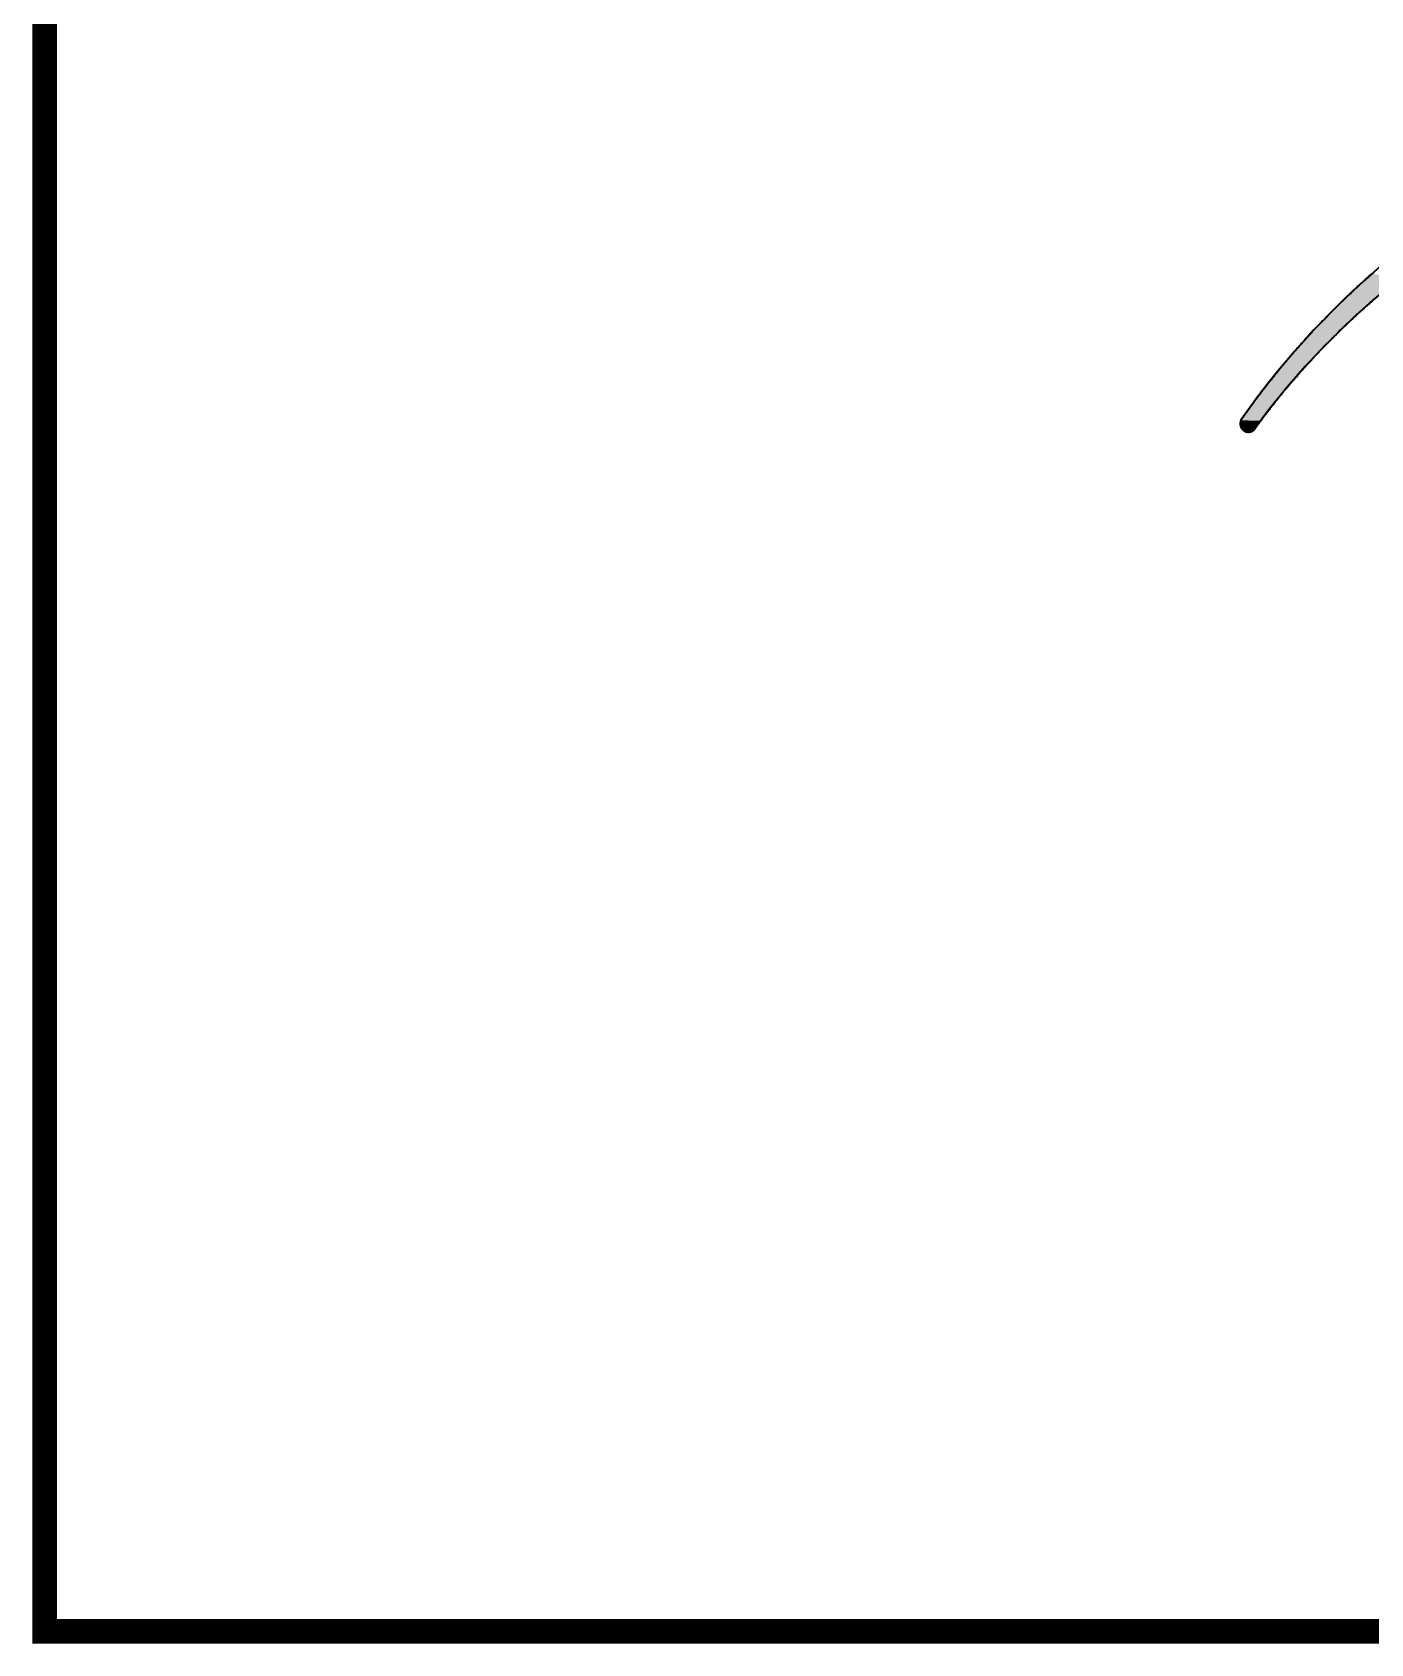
# Model space of a CAD drawing. Header units: inches. Extents: x -225 to -89, y -302 to -258.
# Drawn here: x -173.692 to -170.415, y -272.198 to -268.253 of the extents above; entities that cross this region are included whole.
import ezdxf

# ---------------------------------------------------------------- set-up
doc = ezdxf.new("R2010")
doc.units = ezdxf.units.IN
doc.header["$MEASUREMENT"] = 0
doc.layers.add('A-Elev-Line-01', color=252, linetype='Continuous', lineweight=35)
doc.layers.add('G-Cadr-Line', color=7, linetype='Continuous', lineweight=20)

# ---------------------------------------------------------------- blocks, each defined once
blk = doc.blocks.new('*U22')
at = {"color": 40, "linetype": 'Continuous'}
for p, q in [((152.3, 209.6), (150.6, 208)), ((153.9, 211), (152.3, 209.6)), ((155.3, 212.3), (153.9, 211)), ((157.2, 214.1), (155.3, 212.3)), ((158.2, 214.9), (157.2, 214.1)), ((160.5, 217), (158.2, 214.9)), ((161.1, 217.6), (160.5, 217)), ((163.8, 220), (161.1, 217.6)), ((164.1, 220.2), (163.8, 220)), ((167, 222.9), (164.1, 220.2)), ((167.2, 223), (167, 222.9)), ((169.9, 225.5), (167.2, 223)), ((127.9, 186.5), (126.3, 184.9)), ((129.2, 187.7), (127.9, 186.5)), ((131.1, 189.6), (129.2, 187.7)), ((132, 190.5), (131.1, 189.6)), ((134.4, 192.7), (132, 190.5)), ((134.9, 193.3), (134.4, 192.7)), ((137.6, 195.8), (134.9, 193.3)), ((137.8, 196), (137.6, 195.8)), ((140.7, 198.8), (137.8, 196)), ((140.8, 198.9), (140.7, 198.8)), ((143.6, 201.5), (140.8, 198.9)), ((144.1, 201.9), (143.6, 201.5)), ((146.5, 204.2), (144.1, 201.9)), ((147.3, 205), (146.5, 204.2)), ((149.4, 206.9), (147.3, 205)), ((150.6, 208), (149.4, 206.9)), ((170.9, 186.5), (169.1, 184.9)), ((105.8, 164.5), (103.6, 162.2)), ((106.4, 165.1), (105.8, 164.5)), ((109, 167.7), (106.4, 165.1)), ((109.2, 167.9), (109, 167.7)), ((112, 170.8), (109.2, 167.9)), ((112.1, 170.8), (112, 170.8)), ((114.9, 173.7), (112.1, 170.8)), ((115.2, 174), (114.9, 173.7)), ((117.7, 176.5), (115.2, 174)), ((118.4, 177.2), (117.7, 176.5)), ((120.6, 179.3), (118.4, 177.2)), ((121.6, 180.3), (120.6, 179.3)), ((123.4, 182.1), (121.6, 180.3)), ((124.7, 183.4), (123.4, 182.1)), ((126.3, 184.9), (124.7, 183.4)), ((146.2, 164.5), (143.7, 162.2)), ((146.9, 165.1), (146.2, 164.5)), ((149.7, 167.7), (146.9, 165.1)), ((150, 167.9), (149.7, 167.7)), ((153.1, 170.8), (150, 167.9)), ((153.2, 170.8), (153.1, 170.8)), ((156.3, 173.7), (153.2, 170.8)), ((156.7, 174), (156.3, 173.7)), ((159.5, 176.5), (156.7, 174)), ((160.2, 177.2), (159.5, 176.5)), ((162.7, 179.3), (160.2, 177.2)), ((163.8, 180.3), (162.7, 179.3)), ((165.9, 182.1), (163.8, 180.3)), ((167.3, 183.4), (165.9, 182.1)), ((169.1, 184.9), (167.3, 183.4)), ((84.1, 141.6), (81.3, 138.6)), ((84.3, 141.9), (84.1, 141.6)), ((86.8, 144.6), (84.3, 141.9)), ((87.3, 145.1), (86.8, 144.6)), ((89.6, 147.6), (87.3, 145.1)), ((90.4, 148.4), (89.6, 147.6)), ((92.4, 150.5), (90.4, 148.4)), ((93.4, 151.6), (92.4, 150.5)), ((95.2, 153.4), (93.4, 151.6)), ((96.5, 154.9), (95.2, 153.4)), ((98, 156.4), (96.5, 154.9)), ((99.6, 158.1), (98, 156.4)), ((100.8, 159.3), (99.6, 158.1)), ((102.7, 161.3), (100.8, 159.3)), ((103.6, 162.2), (102.7, 161.3)), ((122.2, 141.6), (119.1, 138.6)), ((122.4, 141.9), (122.2, 141.6)), ((125.2, 144.6), (122.4, 141.9)), ((125.8, 145.1), (125.2, 144.6)), ((128.3, 147.6), (125.8, 145.1)), ((129.1, 148.4), (128.3, 147.6)), ((131.3, 150.5), (129.1, 148.4)), ((132.5, 151.6), (131.3, 150.5)), ((134.4, 153.4), (132.5, 151.6)), ((135.9, 154.9), (134.4, 153.4)), ((137.5, 156.4), (135.9, 154.9)), ((139.3, 158.1), (137.5, 156.4)), ((140.6, 159.3), (139.3, 158.1)), ((142.8, 161.3), (140.6, 159.3)), ((143.7, 162.2), (142.8, 161.3)), ((62.2, 117.5), (60.4, 115.3)), ((63.3, 118.7), (62.2, 117.5)), ((64.9, 120.5), (63.3, 118.7)), ((66.3, 122), (64.9, 120.5)), ((67.7, 123.6), (66.3, 122)), ((69.3, 125.4), (67.7, 123.6)), ((70.4, 126.6), (69.3, 125.4)), ((72.2, 128.7), (70.4, 126.6)), ((73.1, 129.6), (72.2, 128.7)), ((75.2, 132), (73.1, 129.6)), ((75.8, 132.7), (75.2, 132)), ((78.2, 135.3), (75.8, 132.7)), ((78.6, 135.7), (78.2, 135.3)), ((81.3, 138.6), (78.6, 135.7)), ((81.3, 138.6), (81.3, 138.6)), ((98.2, 117.5), (96.2, 115.3)), ((99.4, 118.7), (98.2, 117.5)), ((101.2, 120.5), (99.4, 118.7)), ((102.6, 122), (101.2, 120.5)), ((104.1, 123.6), (102.6, 122)), ((105.9, 125.4), (104.1, 123.6)), ((107.1, 126.6), (105.9, 125.4)), ((109.2, 128.7), (107.1, 126.6)), ((110.1, 129.6), (109.2, 128.7)), ((112.4, 132), (110.1, 129.6)), ((113.1, 132.7), (112.4, 132)), ((115.7, 135.3), (113.1, 132.7)), ((116.1, 135.7), (115.7, 135.3)), ((119.1, 138.6), (116.1, 135.7)), ((119.1, 138.6), (119.1, 138.6)), ((43, 95), (41, 92.5)), ((43.6, 95.7), (43, 95)), ((45.9, 98.4), (43.6, 95.7)), ((46.2, 98.8), (45.9, 98.4)), ((48.7, 101.8), (46.2, 98.8)), ((48.9, 102), (48.7, 101.8)), ((51.5, 105.1), (48.9, 102)), ((51.6, 105.2), (51.5, 105.1)), ((54.2, 108.2), (51.6, 105.2)), ((54.5, 108.6), (54.2, 108.2)), ((56.9, 111.3), (54.5, 108.6)), ((57.5, 112), (56.9, 111.3)), ((59.6, 114.4), (57.5, 112)), ((60.4, 115.3), (59.6, 114.4)), ((77.2, 95), (75, 92.5)), ((77.8, 95.7), (77.2, 95)), ((80.3, 98.4), (77.8, 95.7)), ((80.7, 98.8), (80.3, 98.4)), ((83.5, 101.8), (80.7, 98.8)), ((83.6, 102), (83.5, 101.8)), ((86.5, 105.1), (83.6, 102)), ((86.6, 105.2), (86.5, 105.1)), ((89.4, 108.2), (86.6, 105.2)), ((89.8, 108.6), (89.4, 108.2)), ((92.3, 111.3), (89.8, 108.6)), ((93, 112), (92.3, 111.3)), ((95.3, 114.4), (93, 112)), ((96.2, 115.3), (95.3, 114.4)), ((22.8, 70.2), (20.5, 67.3)), ((23.3, 70.8), (22.8, 70.2)), ((25.4, 73.4), (23.3, 70.8)), ((26.1, 74.3), (25.4, 73.4)), ((27.9, 76.6), (26.1, 74.3)), ((28.8, 77.7), (27.9, 76.6)), ((30.5, 79.8), (28.8, 77.7)), ((31.7, 81.2), (30.5, 79.8)), ((33.1, 83), (31.7, 81.2)), ((34.5, 84.7), (33.1, 83)), ((35.7, 86.2), (34.5, 84.7)), ((37.3, 88.1), (35.7, 86.2)), ((38.3, 89.4), (37.3, 88.1)), ((40.1, 91.6), (38.3, 89.4)), ((41, 92.5), (40.1, 91.6)), ((55.3, 70.2), (52.8, 67.3)), ((55.8, 70.8), (55.3, 70.2)), ((58.1, 73.4), (55.8, 70.8)), ((58.8, 74.3), (58.1, 73.4)), ((60.9, 76.6), (58.8, 74.3)), ((61.9, 77.7), (60.9, 76.6)), ((63.7, 79.8), (61.9, 77.7)), ((64.9, 81.2), (63.7, 79.8)), ((66.5, 83), (64.9, 81.2)), ((67.9, 84.7), (66.5, 83)), ((69.3, 86.2), (67.9, 84.7)), ((71, 88.1), (69.3, 86.2)), ((72.1, 89.4), (71, 88.1)), ((74.1, 91.6), (72.1, 89.4)), ((75, 92.5), (74.1, 91.6)), ((5.1, 47.3), (4.2, 46)), ((6.9, 49.6), (5.1, 47.3)), ((7.6, 50.6), (6.9, 49.6)), ((9.6, 53.2), (7.6, 50.6)), ((10.1, 53.9), (9.6, 53.2)), ((12.3, 56.7), (10.1, 53.9)), ((12.6, 57.2), (12.3, 56.7)), ((15, 60.2), (12.6, 57.2)), ((15.2, 60.4), (15, 60.2)), ((17.7, 63.7), (15.2, 60.4)), ((17.8, 63.8), (17.7, 63.7)), ((20.2, 66.9), (17.8, 63.8)), ((20.5, 67.3), (20.2, 66.9)), ((36.2, 47.3), (35.2, 46)), ((38.1, 49.6), (36.2, 47.3)), ((38.9, 50.6), (38.1, 49.6)), ((41, 53.2), (38.9, 50.6)), ((41.6, 53.9), (41, 53.2)), ((44, 56.7), (41.6, 53.9)), ((44.3, 57.2), (44, 56.7)), ((46.9, 60.2), (44.3, 57.2)), ((47.1, 60.4), (46.9, 60.2)), ((49.8, 63.7), (47.1, 60.4)), ((49.9, 63.8), (49.8, 63.7)), ((52.6, 66.9), (49.9, 63.8)), ((52.8, 67.3), (52.6, 66.9)), ((-12.1, 23.9), (-14.3, 20.8)), ((-11.7, 24.5), (-12.1, 23.9)), ((-9.6, 27.3), (-11.7, 24.5)), ((-9.1, 28.1), (-9.6, 27.3)), ((-7.2, 30.6), (-9.1, 28.1)), ((-6.4, 31.7), (-7.2, 30.6)), ((-4.8, 34), (-6.4, 31.7)), ((-3.8, 35.3), (-4.8, 34)), ((-2.3, 37.3), (-3.8, 35.3)), ((-1.1, 38.9), (-2.3, 37.3)), ((0.2, 40.6), (-1.1, 38.9)), ((1.5, 42.5), (0.2, 40.6)), ((2.6, 44), (1.5, 42.5)), ((4.2, 46), (2.6, 44)), ((17.8, 23.9), (15.5, 20.8)), ((18.3, 24.5), (17.8, 23.9)), ((20.4, 27.3), (18.3, 24.5)), ((21, 28.1), (20.4, 27.3)), ((23, 30.6), (21, 28.1)), ((23.9, 31.7), (23, 30.6)), ((25.6, 34), (23.9, 31.7)), ((26.7, 35.3), (25.6, 34)), ((28.3, 37.3), (26.7, 35.3)), ((29.5, 38.9), (28.3, 37.3)), ((30.9, 40.6), (29.5, 38.9)), ((32.4, 42.5), (30.9, 40.6)), ((33.6, 44), (32.4, 42.5)), ((35.2, 46), (33.6, 44)), ((-19, 11.4), (-19.1, 10.9)), ((-19.1, 10.9), (-19.1, 10.5)), ((-19.1, 10.5), (-19.1, 10.3)), ((-19.1, 10.3), (-19.1, 10.1)), ((-19.1, 10.1), (-19.1, 9.6)), ((-19.1, 9.6), (-19, 9.2)), ((-18.9, 12.3), (-19, 11.8)), ((-19, 11.8), (-19, 11.4)), ((-19, 9.2), (-19, 8.7)), ((-19, 8.7), (-18.9, 8.3)), ((-18.8, 12.7), (-18.9, 12.3)), ((-18.9, 8.3), (-18.9, 7.8)), ((-18.9, 7.8), (-18.8, 7.4)), ((-18.7, 13.2), (-18.8, 12.7)), ((-18.8, 7.4), (-18.7, 7)), ((-18.6, 13.6), (-18.7, 13.2)), ((-18.7, 7), (-18.6, 6.9)), ((-18.5, 13.7), (-18.6, 13.6)), ((-18.6, 6.9), (-18.5, 6.5)), ((-18.4, 14), (-18.5, 13.7)), ((-18.5, 6.5), (-18.4, 6.1)), ((-18.3, 14.4), (-18.4, 14)), ((-18.4, 6.1), (-18.2, 5.7)), ((-18.1, 14.8), (-18.3, 14.4)), ((-18.2, 5.7), (-18.1, 5.3)), ((-18, 15.3), (-18.1, 14.8)), ((-18.1, 5.3), (-17.9, 4.9)), ((-17.8, 15.7), (-18, 15.3)), ((-17.9, 4.9), (-17.7, 4.5)), ((-17.6, 16.1), (-17.8, 15.7)), ((-17.7, 4.5), (-17.5, 4.1)), ((-17.3, 16.4), (-17.6, 16.1)), ((-17.5, 4.1), (-17.2, 3.7)), ((-17.1, 16.8), (-17.3, 16.4)), ((-17.2, 3.7), (-17.1, 3.4)), ((-16.9, 17.1), (-17.1, 16.8)), ((-17.1, 3.4), (-17, 3.3)), ((-17, 3.3), (-16.7, 2.9)), ((-16.8, 17.2), (-16.9, 17.1)), ((-14.5, 20.5), (-16.8, 17.2)), ((-16.7, 2.9), (-16.5, 2.6)), ((-16.5, 2.6), (-16.2, 2.2)), ((-16.2, 2.2), (-15.9, 1.9)), ((-15.9, 1.9), (-15.6, 1.6)), ((-15.6, 1.6), (-15.3, 1.3)), ((-15.3, 1.3), (-14.9, 1)), ((-14.9, 1), (-14.6, 0.7)), ((-14.6, 0.7), (-14.2, 0.4)), ((-14.3, 20.8), (-14.5, 20.5)), ((-14.2, 0.4), (-13.9, 0.1)), ((-13.9, 0.1), (-13.7, 0)), ((0.1, 0.1), (0, 0)), ((0.3, 0.4), (0.1, 0.1)), ((0.5, 0.7), (0.3, 0.4)), ((0.7, 1), (0.5, 0.7)), ((0.9, 1.3), (0.7, 1)), ((1.1, 1.6), (0.9, 1.3)), ((1.4, 1.9), (1.1, 1.6)), ((1.6, 2.2), (1.4, 1.9)), ((1.9, 2.6), (1.6, 2.2)), ((2.1, 2.9), (1.9, 2.6)), ((2.4, 3.3), (2.1, 2.9)), ((2.5, 3.4), (2.4, 3.3)), ((2.7, 3.7), (2.5, 3.4)), ((3, 4.1), (2.7, 3.7)), ((3.3, 4.5), (3, 4.1)), ((3.5, 4.9), (3.3, 4.5)), ((3.8, 5.3), (3.5, 4.9)), ((4.1, 5.7), (3.8, 5.3)), ((4.5, 6.1), (4.1, 5.7)), ((4.8, 6.5), (4.5, 6.1)), ((5, 6.9), (4.8, 6.5)), ((5.1, 7), (5, 6.9)), ((5.4, 7.4), (5.1, 7)), ((5.7, 7.8), (5.4, 7.4)), ((6.1, 8.3), (5.7, 7.8)), ((6.4, 8.7), (6.1, 8.3)), ((6.7, 9.2), (6.4, 8.7)), ((7, 9.6), (6.7, 9.2)), ((7.4, 10.1), (7, 9.6)), ((7.6, 10.3), (7.4, 10.1)), ((7.7, 10.5), (7.6, 10.3)), ((8, 10.9), (7.7, 10.5)), ((8.4, 11.4), (8, 10.9)), ((8.7, 11.8), (8.4, 11.4)), ((9, 12.3), (8.7, 11.8)), ((9.4, 12.7), (9, 12.3)), ((9.7, 13.2), (9.4, 12.7)), ((10, 13.6), (9.7, 13.2)), ((10.1, 13.7), (10, 13.6)), ((10.3, 14), (10.1, 13.7)), ((10.6, 14.4), (10.3, 14)), ((11, 14.8), (10.6, 14.4)), ((11.3, 15.3), (11, 14.8)), ((11.6, 15.7), (11.3, 15.3)), ((11.9, 16.1), (11.6, 15.7)), ((12.2, 16.4), (11.9, 16.1)), ((12.4, 16.8), (12.2, 16.4)), ((12.7, 17.1), (12.4, 16.8)), ((15.2, 20.5), (12.7, 17.2)), ((12.7, 17.2), (12.7, 17.1)), ((15.5, 20.8), (15.2, 20.5)), ((-13.7, 0), (-13.5, -0.1)), ((-13.5, -0.1), (-13.3, -0.2)), ((-13.3, -0.2), (-13.1, -0.4)), ((-13.1, -0.4), (-12.9, -0.5)), ((-12.9, -0.5), (-12.7, -0.6)), ((-12.7, -0.6), (-12.5, -0.7)), ((-12.5, -0.7), (-12.3, -0.8)), ((-12.3, -0.8), (-12.1, -0.9)), ((-12.1, -0.9), (-11.9, -1)), ((-11.9, -1), (-11.7, -1.1)), ((-11.7, -1.1), (-11.5, -1.2)), ((-11.5, -1.2), (-11.3, -1.2)), ((-11.3, -1.2), (-11.1, -1.3)), ((-11.1, -1.3), (-10.9, -1.4)), ((-10.9, -1.4), (-10.7, -1.5)), ((-10.7, -1.5), (-10.5, -1.5)), ((-10.5, -1.5), (-10.3, -1.6)), ((-10.3, -1.6), (-10, -1.7)), ((-10, -1.7), (-9.8, -1.7)), ((-9.8, -1.7), (-9.6, -1.8)), ((-9.6, -1.8), (-9.4, -1.8)), ((-9.4, -1.8), (-9.2, -1.9)), ((-9.2, -1.9), (-9, -1.9)), ((-9, -1.9), (-8.7, -1.9)), ((-8.7, -1.9), (-8.5, -2)), ((-8.5, -2), (-8.3, -2)), ((-8.3, -2), (-8.1, -2)), ((-8.1, -2), (-7.8, -2.1)), ((-7.8, -2.1), (-7.6, -2.1)), ((-7.6, -2.1), (-7.4, -2.1)), ((-7.4, -2.1), (-7.2, -2.1)), ((-6.7, -2.1), (-7.2, -2.1)), ((-6.6, -2.1), (-6.7, -2.1)), ((-6.3, -2.1), (-6.6, -2.1)), ((-6.1, -2.1), (-6.3, -2.1)), ((-5.8, -2.1), (-6.1, -2.1)), ((-5.6, -2), (-5.8, -2.1)), ((-5.4, -2), (-5.6, -2)), ((-5.2, -2), (-5.4, -2)), ((-5, -1.9), (-5.2, -2)), ((-4.7, -1.9), (-5, -1.9)), ((-4.5, -1.9), (-4.7, -1.9)), ((-4.3, -1.8), (-4.5, -1.9)), ((-4.1, -1.8), (-4.3, -1.8)), ((-3.9, -1.7), (-4.1, -1.8)), ((-3.6, -1.7), (-3.9, -1.7)), ((-3.4, -1.6), (-3.6, -1.7)), ((-3.2, -1.5), (-3.4, -1.6)), ((-3, -1.5), (-3.2, -1.5)), ((-2.8, -1.4), (-3, -1.5)), ((-2.6, -1.3), (-2.8, -1.4)), ((-2.4, -1.2), (-2.6, -1.3)), ((-2.2, -1.2), (-2.4, -1.2)), ((-2, -1.1), (-2.2, -1.2)), ((-1.8, -1), (-2, -1.1)), ((-1.6, -0.9), (-1.8, -1)), ((-1.3, -0.8), (-1.6, -0.9)), ((-1.2, -0.7), (-1.3, -0.8)), ((-1, -0.6), (-1.2, -0.7)), ((-0.8, -0.5), (-1, -0.6)), ((-0.6, -0.4), (-0.8, -0.5)), ((-0.4, -0.2), (-0.6, -0.4)), ((-0.2, -0.1), (-0.4, -0.2)), ((0, 0), (-0.2, -0.1))]:
    blk.add_line(p, q, dxfattribs=at)
for points in [[(152.3, 209.6), (150.6, 208), (196.4, 208)], [(153.9, 211), (152.3, 209.6), (198.4, 209.6)], [(155.3, 212.3), (153.9, 211), (200.1, 211)], [(157.2, 214.1), (155.3, 212.3), (201.7, 212.3)], [(158.2, 214.9), (157.2, 214.1), (203.9, 214.1)], [(160.5, 217), (158.2, 214.9), (205, 214.9)], [(161.1, 217.6), (160.5, 217), (207.6, 217)], [(163.8, 220), (161.1, 217.6), (208.3, 217.6)], [(164.1, 220.2), (163.8, 220), (211.4, 220)], [(167, 222.9), (164.1, 220.2), (211.7, 220.2)], [(167.2, 223), (167, 222.9), (215, 222.9)], [(169.9, 225.5), (167.2, 223), (215.2, 223)], [(127.9, 186.5), (126.3, 184.9), (169.1, 184.9)], [(129.2, 187.7), (127.9, 186.5), (170.9, 186.5)], [(131.1, 189.6), (129.2, 187.7), (172.3, 187.7)], [(132, 190.5), (131.1, 189.6), (174.5, 189.6)], [(134.4, 192.7), (132, 190.5), (175.5, 190.5)], [(134.9, 193.3), (134.4, 192.7), (178.1, 192.7)], [(137.6, 195.8), (134.9, 193.3), (178.7, 193.3)], [(137.8, 196), (137.6, 195.8), (181.7, 195.8)], [(140.7, 198.8), (137.8, 196), (182, 196)], [(140.8, 198.9), (140.7, 198.8), (185.2, 198.8)], [(143.6, 201.5), (140.8, 198.9), (185.4, 198.9)], [(144.1, 201.9), (143.6, 201.5), (188.5, 201.5)], [(146.5, 204.2), (144.1, 201.9), (189, 201.9)], [(147.3, 205), (146.5, 204.2), (191.8, 204.2)], [(149.4, 206.9), (147.3, 205), (192.7, 205)], [(150.6, 208), (149.4, 206.9), (195.1, 206.9)], [(105.8, 164.5), (103.6, 162.2), (143.7, 162.2)], [(106.4, 165.1), (105.8, 164.5), (146.2, 164.5)], [(109, 167.7), (106.4, 165.1), (146.9, 165.1)], [(109.2, 167.9), (109, 167.7), (149.7, 167.7)], [(112, 170.8), (109.2, 167.9), (150, 167.9)], [(112.1, 170.8), (112, 170.8), (153.1, 170.8)], [(114.9, 173.7), (112.1, 170.8), (153.2, 170.8)], [(115.2, 174), (114.9, 173.7), (156.3, 173.7)], [(117.7, 176.5), (115.2, 174), (156.7, 174)], [(118.4, 177.2), (117.7, 176.5), (159.5, 176.5)], [(120.6, 179.3), (118.4, 177.2), (160.2, 177.2)], [(121.6, 180.3), (120.6, 179.3), (162.7, 179.3)], [(123.4, 182.1), (121.6, 180.3), (163.8, 180.3)], [(124.7, 183.4), (123.4, 182.1), (165.9, 182.1)], [(126.3, 184.9), (124.7, 183.4), (167.3, 183.4)], [(84.1, 141.6), (81.3, 138.6), (119.1, 138.6)], [(84.3, 141.9), (84.1, 141.6), (122.2, 141.6)], [(86.8, 144.6), (84.3, 141.9), (122.4, 141.9)], [(87.3, 145.1), (86.8, 144.6), (125.2, 144.6)], [(89.6, 147.6), (87.3, 145.1), (125.8, 145.1)], [(90.4, 148.4), (89.6, 147.6), (128.3, 147.6)], [(92.4, 150.5), (90.4, 148.4), (129.1, 148.4)], [(93.4, 151.6), (92.4, 150.5), (131.3, 150.5)], [(95.2, 153.4), (93.4, 151.6), (132.5, 151.6)], [(96.5, 154.9), (95.2, 153.4), (134.4, 153.4)], [(98, 156.4), (96.5, 154.9), (135.9, 154.9)], [(99.6, 158.1), (98, 156.4), (137.5, 156.4)], [(100.8, 159.3), (99.6, 158.1), (139.3, 158.1)], [(102.7, 161.3), (100.8, 159.3), (140.6, 159.3)], [(103.6, 162.2), (102.7, 161.3), (142.8, 161.3)], [(62.2, 117.5), (60.4, 115.3), (96.2, 115.3)], [(63.3, 118.7), (62.2, 117.5), (98.2, 117.5)], [(64.9, 120.5), (63.3, 118.7), (99.4, 118.7)], [(66.3, 122), (64.9, 120.5), (101.2, 120.5)], [(67.7, 123.6), (66.3, 122), (102.6, 122)], [(69.3, 125.4), (67.7, 123.6), (104.1, 123.6)], [(70.4, 126.6), (69.3, 125.4), (105.9, 125.4)], [(72.2, 128.7), (70.4, 126.6), (107.1, 126.6)], [(73.1, 129.6), (72.2, 128.7), (109.2, 128.7)], [(75.2, 132), (73.1, 129.6), (110.1, 129.6)], [(75.8, 132.7), (75.2, 132), (112.4, 132)], [(78.2, 135.3), (75.8, 132.7), (113.1, 132.7)], [(78.6, 135.7), (78.2, 135.3), (115.7, 135.3)], [(81.3, 138.6), (78.6, 135.7), (116.1, 135.7)], [(81.3, 138.6), (81.3, 138.6), (119.1, 138.6)], [(43, 95), (41, 92.5), (75, 92.5)], [(43.6, 95.7), (43, 95), (77.2, 95)], [(45.9, 98.4), (43.6, 95.7), (77.8, 95.7)], [(46.2, 98.8), (45.9, 98.4), (80.3, 98.4)], [(48.7, 101.8), (46.2, 98.8), (80.7, 98.8)], [(48.9, 102), (48.7, 101.8), (83.5, 101.8)], [(51.5, 105.1), (48.9, 102), (83.6, 102)], [(51.6, 105.2), (51.5, 105.1), (86.5, 105.1)], [(54.2, 108.2), (51.6, 105.2), (86.6, 105.2)], [(54.5, 108.6), (54.2, 108.2), (89.4, 108.2)], [(56.9, 111.3), (54.5, 108.6), (89.8, 108.6)], [(57.5, 112), (56.9, 111.3), (92.3, 111.3)], [(59.6, 114.4), (57.5, 112), (93, 112)], [(60.4, 115.3), (59.6, 114.4), (95.3, 114.4)], [(22.8, 70.2), (20.5, 67.3), (52.8, 67.3)], [(23.3, 70.8), (22.8, 70.2), (55.3, 70.2)], [(25.4, 73.4), (23.3, 70.8), (55.8, 70.8)], [(26.1, 74.3), (25.4, 73.4), (58.1, 73.4)], [(27.9, 76.6), (26.1, 74.3), (58.8, 74.3)], [(28.8, 77.7), (27.9, 76.6), (60.9, 76.6)], [(30.5, 79.8), (28.8, 77.7), (61.9, 77.7)], [(31.7, 81.2), (30.5, 79.8), (63.7, 79.8)], [(33.1, 83), (31.7, 81.2), (64.9, 81.2)], [(34.5, 84.7), (33.1, 83), (66.5, 83)], [(35.7, 86.2), (34.5, 84.7), (67.9, 84.7)], [(37.3, 88.1), (35.7, 86.2), (69.3, 86.2)], [(38.3, 89.4), (37.3, 88.1), (71, 88.1)], [(40.1, 91.6), (38.3, 89.4), (72.1, 89.4)], [(41, 92.5), (40.1, 91.6), (74.1, 91.6)], [(5.1, 47.3), (4.2, 46), (35.2, 46)], [(6.9, 49.6), (5.1, 47.3), (36.2, 47.3)], [(7.6, 50.6), (6.9, 49.6), (38.1, 49.6)], [(9.6, 53.2), (7.6, 50.6), (38.9, 50.6)], [(10.1, 53.9), (9.6, 53.2), (41, 53.2)], [(12.3, 56.7), (10.1, 53.9), (41.6, 53.9)], [(12.6, 57.2), (12.3, 56.7), (44, 56.7)], [(15, 60.2), (12.6, 57.2), (44.3, 57.2)], [(15.2, 60.4), (15, 60.2), (46.9, 60.2)], [(17.7, 63.7), (15.2, 60.4), (47.1, 60.4)], [(17.8, 63.8), (17.7, 63.7), (49.8, 63.7)], [(20.2, 66.9), (17.8, 63.8), (49.9, 63.8)], [(20.5, 67.3), (20.2, 66.9), (52.6, 66.9)], [(-12.1, 23.9), (-14.3, 20.8), (15.5, 20.8)], [(-11.7, 24.5), (-12.1, 23.9), (17.8, 23.9)], [(-9.6, 27.3), (-11.7, 24.5), (18.3, 24.5)], [(-9.1, 28.1), (-9.6, 27.3), (20.4, 27.3)], [(-7.2, 30.6), (-9.1, 28.1), (21, 28.1)], [(-6.4, 31.7), (-7.2, 30.6), (23, 30.6)], [(-4.8, 34), (-6.4, 31.7), (23.9, 31.7)], [(-3.8, 35.3), (-4.8, 34), (25.6, 34)], [(-2.3, 37.3), (-3.8, 35.3), (26.7, 35.3)], [(-1.1, 38.9), (-2.3, 37.3), (28.3, 37.3)], [(0.2, 40.6), (-1.1, 38.9), (29.5, 38.9)], [(1.5, 42.5), (0.2, 40.6), (30.9, 40.6)], [(2.6, 44), (1.5, 42.5), (32.4, 42.5)], [(4.2, 46), (2.6, 44), (33.6, 44)], [(-19, 11.4), (-19.1, 10.9), (8, 10.9)], [(-19.1, 10.9), (-19.1, 10.5), (7.7, 10.5)], [(-19.1, 10.5), (-19.1, 10.3), (7.6, 10.3)], [(-19.1, 10.3), (-19.1, 10.1), (7.4, 10.1)], [(-19.1, 10.1), (-19.1, 9.6), (7, 9.6)], [(-19.1, 9.6), (-19, 9.2), (6.7, 9.2)], [(-18.9, 12.3), (-19, 11.8), (8.7, 11.8)], [(-19, 11.8), (-19, 11.4), (8.4, 11.4)], [(-19, 9.2), (-19, 8.7), (6.4, 8.7)], [(-19, 8.7), (-18.9, 8.3), (6.1, 8.3)], [(-18.8, 12.7), (-18.9, 12.3), (9, 12.3)], [(-18.9, 8.3), (-18.9, 7.8), (5.7, 7.8)], [(-18.9, 7.8), (-18.8, 7.4), (5.4, 7.4)], [(-18.7, 13.2), (-18.8, 12.7), (9.4, 12.7)], [(-18.8, 7.4), (-18.7, 7), (5.1, 7)], [(-18.6, 13.6), (-18.7, 13.2), (9.7, 13.2)], [(-18.7, 7), (-18.6, 6.9), (5, 6.9)], [(-18.5, 13.7), (-18.6, 13.6), (10, 13.6)], [(-18.6, 6.9), (-18.5, 6.5), (4.8, 6.5)], [(-18.4, 14), (-18.5, 13.7), (10.1, 13.7)], [(-18.5, 6.5), (-18.4, 6.1), (4.5, 6.1)], [(-18.3, 14.4), (-18.4, 14), (10.3, 14)], [(-18.4, 6.1), (-18.2, 5.7), (4.1, 5.7)], [(-18.1, 14.8), (-18.3, 14.4), (10.6, 14.4)], [(-18.2, 5.7), (-18.1, 5.3), (3.8, 5.3)], [(-18, 15.3), (-18.1, 14.8), (11, 14.8)], [(-18.1, 5.3), (-17.9, 4.9), (3.5, 4.9)], [(-17.8, 15.7), (-18, 15.3), (11.3, 15.3)], [(-17.9, 4.9), (-17.7, 4.5), (3.3, 4.5)], [(-17.6, 16.1), (-17.8, 15.7), (11.6, 15.7)], [(-17.7, 4.5), (-17.5, 4.1), (3, 4.1)], [(-17.3, 16.4), (-17.6, 16.1), (11.9, 16.1)], [(-17.5, 4.1), (-17.2, 3.7), (2.7, 3.7)], [(-17.1, 16.8), (-17.3, 16.4), (12.2, 16.4)], [(-17.2, 3.7), (-17.1, 3.4), (2.5, 3.4)], [(-16.9, 17.1), (-17.1, 16.8), (12.4, 16.8)], [(-17.1, 3.4), (-17, 3.3), (2.4, 3.3)], [(-17, 3.3), (-16.7, 2.9), (2.1, 2.9)], [(-16.8, 17.2), (-16.9, 17.1), (12.7, 17.1)], [(-14.5, 20.5), (-16.8, 17.2), (12.7, 17.2)], [(-16.7, 2.9), (-16.5, 2.6), (1.9, 2.6)], [(-16.5, 2.6), (-16.2, 2.2), (1.6, 2.2)], [(-16.2, 2.2), (-15.9, 1.9), (1.4, 1.9)], [(-15.9, 1.9), (-15.6, 1.6), (1.1, 1.6)], [(-15.6, 1.6), (-15.3, 1.3), (0.9, 1.3)], [(-15.3, 1.3), (-14.9, 1), (0.7, 1)], [(-14.9, 1), (-14.6, 0.7), (0.5, 0.7)], [(-14.6, 0.7), (-14.2, 0.4), (0.3, 0.4)], [(-14.3, 20.8), (-14.5, 20.5), (15.2, 20.5)], [(-14.2, 0.4), (-13.9, 0.1), (0.1, 0.1)], [(-13.9, 0.1), (-13.7, 0), (0, 0)], [(-13.7, 0), (-13.5, -0.1), (-0.2, -0.1)], [(-13.5, -0.1), (-13.3, -0.2), (-0.4, -0.2)], [(-13.3, -0.2), (-13.1, -0.4), (-0.6, -0.4)], [(-13.1, -0.4), (-12.9, -0.5), (-0.8, -0.5)], [(-12.9, -0.5), (-12.7, -0.6), (-1, -0.6)], [(-12.7, -0.6), (-12.5, -0.7), (-1.2, -0.7)], [(-12.5, -0.7), (-12.3, -0.8), (-1.3, -0.8)], [(-12.3, -0.8), (-12.1, -0.9), (-1.6, -0.9)], [(-12.1, -0.9), (-11.9, -1), (-1.8, -1)], [(-11.9, -1), (-11.7, -1.1), (-2, -1.1)], [(-11.7, -1.1), (-11.5, -1.2), (-2.2, -1.2)], [(-11.5, -1.2), (-11.3, -1.2), (-2.4, -1.2)], [(-11.3, -1.2), (-11.1, -1.3), (-2.6, -1.3)], [(-11.1, -1.3), (-10.9, -1.4), (-2.8, -1.4)], [(-10.9, -1.4), (-10.7, -1.5), (-3, -1.5)], [(-10.7, -1.5), (-10.5, -1.5), (-3.2, -1.5)], [(-10.5, -1.5), (-10.3, -1.6), (-3.4, -1.6)], [(-10.3, -1.6), (-10, -1.7), (-3.6, -1.7)], [(-10, -1.7), (-9.8, -1.7), (-3.9, -1.7)], [(-9.8, -1.7), (-9.6, -1.8), (-4.1, -1.8)], [(-9.6, -1.8), (-9.4, -1.8), (-4.3, -1.8)], [(-9.4, -1.8), (-9.2, -1.9), (-4.5, -1.9)], [(-9.2, -1.9), (-9, -1.9), (-4.7, -1.9)], [(-9, -1.9), (-8.7, -1.9), (-5, -1.9)], [(-8.7, -1.9), (-8.5, -2), (-5.2, -2)], [(-8.5, -2), (-8.3, -2), (-5.4, -2)], [(-8.3, -2), (-8.1, -2), (-5.6, -2)], [(-8.1, -2), (-7.8, -2.1), (-5.8, -2.1)], [(-7.8, -2.1), (-7.6, -2.1), (-6.1, -2.1)], [(-7.6, -2.1), (-7.4, -2.1), (-6.3, -2.1)], [(-7.4, -2.1), (-7.2, -2.1), (-6.6, -2.1)]]:
    blk.add_solid(points, dxfattribs=at)
at = {"color": 40, "linetype": 'Continuous', "extrusion": (0, 0, -1)}
for points in [[(-152.3, 209.6), (-198.4, 209.6), (-196.4, 208)], [(-153.9, 211), (-200.1, 211), (-198.4, 209.6)], [(-155.3, 212.3), (-201.7, 212.3), (-200.1, 211)], [(-157.2, 214.1), (-203.9, 214.1), (-201.7, 212.3)], [(-158.2, 214.9), (-205, 214.9), (-203.9, 214.1)], [(-160.5, 217), (-207.6, 217), (-205, 214.9)], [(-161.1, 217.6), (-208.3, 217.6), (-207.6, 217)], [(-163.8, 220), (-211.4, 220), (-208.3, 217.6)], [(-164.1, 220.2), (-211.7, 220.2), (-211.4, 220)], [(-167, 222.9), (-215, 222.9), (-211.7, 220.2)], [(-167.2, 223), (-215.2, 223), (-215, 222.9)], [(-127.9, 186.5), (-170.9, 186.5), (-169.1, 184.9)], [(-129.2, 187.7), (-172.3, 187.7), (-170.9, 186.5)], [(-131.1, 189.6), (-174.5, 189.6), (-172.3, 187.7)], [(-132, 190.5), (-175.5, 190.5), (-174.5, 189.6)], [(-134.4, 192.7), (-178.1, 192.7), (-175.5, 190.5)], [(-134.9, 193.3), (-178.7, 193.3), (-178.1, 192.7)], [(-137.6, 195.8), (-181.7, 195.8), (-178.7, 193.3)], [(-137.8, 196), (-182, 196), (-181.7, 195.8)], [(-140.7, 198.8), (-185.2, 198.8), (-182, 196)], [(-140.8, 198.9), (-185.4, 198.9), (-185.2, 198.8)], [(-143.6, 201.5), (-188.5, 201.5), (-185.4, 198.9)], [(-144.1, 201.9), (-189, 201.9), (-188.5, 201.5)], [(-146.5, 204.2), (-191.8, 204.2), (-189, 201.9)], [(-147.3, 205), (-192.7, 205), (-191.8, 204.2)], [(-149.4, 206.9), (-195.1, 206.9), (-192.7, 205)], [(-150.6, 208), (-196.4, 208), (-195.1, 206.9)], [(-105.8, 164.5), (-146.2, 164.5), (-143.7, 162.2)], [(-106.4, 165.1), (-146.9, 165.1), (-146.2, 164.5)], [(-109, 167.7), (-149.7, 167.7), (-146.9, 165.1)], [(-109.2, 167.9), (-150, 167.9), (-149.7, 167.7)], [(-112, 170.8), (-153.1, 170.8), (-150, 167.9)], [(-112.1, 170.8), (-153.2, 170.8), (-153.1, 170.8)], [(-114.9, 173.7), (-156.3, 173.7), (-153.2, 170.8)], [(-115.2, 174), (-156.7, 174), (-156.3, 173.7)], [(-117.7, 176.5), (-159.5, 176.5), (-156.7, 174)], [(-118.4, 177.2), (-160.2, 177.2), (-159.5, 176.5)], [(-120.6, 179.3), (-162.7, 179.3), (-160.2, 177.2)], [(-121.6, 180.3), (-163.8, 180.3), (-162.7, 179.3)], [(-123.4, 182.1), (-165.9, 182.1), (-163.8, 180.3)], [(-124.7, 183.4), (-167.3, 183.4), (-165.9, 182.1)], [(-126.3, 184.9), (-169.1, 184.9), (-167.3, 183.4)], [(-84.1, 141.6), (-122.2, 141.6), (-119.1, 138.6)], [(-84.3, 141.9), (-122.4, 141.9), (-122.2, 141.6)], [(-86.8, 144.6), (-125.2, 144.6), (-122.4, 141.9)], [(-87.3, 145.1), (-125.8, 145.1), (-125.2, 144.6)], [(-89.6, 147.6), (-128.3, 147.6), (-125.8, 145.1)], [(-90.4, 148.4), (-129.1, 148.4), (-128.3, 147.6)], [(-92.4, 150.5), (-131.3, 150.5), (-129.1, 148.4)], [(-93.4, 151.6), (-132.5, 151.6), (-131.3, 150.5)], [(-95.2, 153.4), (-134.4, 153.4), (-132.5, 151.6)], [(-96.5, 154.9), (-135.9, 154.9), (-134.4, 153.4)], [(-98, 156.4), (-137.5, 156.4), (-135.9, 154.9)], [(-99.6, 158.1), (-139.3, 158.1), (-137.5, 156.4)], [(-100.8, 159.3), (-140.6, 159.3), (-139.3, 158.1)], [(-102.7, 161.3), (-142.8, 161.3), (-140.6, 159.3)], [(-103.6, 162.2), (-143.7, 162.2), (-142.8, 161.3)], [(-62.2, 117.5), (-98.2, 117.5), (-96.2, 115.3)], [(-63.3, 118.7), (-99.4, 118.7), (-98.2, 117.5)], [(-64.9, 120.5), (-101.2, 120.5), (-99.4, 118.7)], [(-66.3, 122), (-102.6, 122), (-101.2, 120.5)], [(-67.7, 123.6), (-104.1, 123.6), (-102.6, 122)], [(-69.3, 125.4), (-105.9, 125.4), (-104.1, 123.6)], [(-70.4, 126.6), (-107.1, 126.6), (-105.9, 125.4)], [(-72.2, 128.7), (-109.2, 128.7), (-107.1, 126.6)], [(-73.1, 129.6), (-110.1, 129.6), (-109.2, 128.7)], [(-75.2, 132), (-112.4, 132), (-110.1, 129.6)], [(-75.8, 132.7), (-113.1, 132.7), (-112.4, 132)], [(-78.2, 135.3), (-115.7, 135.3), (-113.1, 132.7)], [(-78.6, 135.7), (-116.1, 135.7), (-115.7, 135.3)], [(-81.3, 138.6), (-119.1, 138.6), (-119.1, 138.6)], [(-81.3, 138.6), (-119.1, 138.6), (-116.1, 135.7)], [(-43, 95), (-77.2, 95), (-75, 92.5)], [(-43.6, 95.7), (-77.8, 95.7), (-77.2, 95)], [(-45.9, 98.4), (-80.3, 98.4), (-77.8, 95.7)], [(-46.2, 98.8), (-80.7, 98.8), (-80.3, 98.4)], [(-48.7, 101.8), (-83.5, 101.8), (-80.7, 98.8)], [(-48.9, 102), (-83.6, 102), (-83.5, 101.8)], [(-51.5, 105.1), (-86.5, 105.1), (-83.6, 102)], [(-51.6, 105.2), (-86.6, 105.2), (-86.5, 105.1)], [(-54.2, 108.2), (-89.4, 108.2), (-86.6, 105.2)], [(-54.5, 108.6), (-89.8, 108.6), (-89.4, 108.2)], [(-56.9, 111.3), (-92.3, 111.3), (-89.8, 108.6)], [(-57.5, 112), (-93, 112), (-92.3, 111.3)], [(-59.6, 114.4), (-95.3, 114.4), (-93, 112)], [(-60.4, 115.3), (-96.2, 115.3), (-95.3, 114.4)], [(-22.8, 70.2), (-55.3, 70.2), (-52.8, 67.3)], [(-23.3, 70.8), (-55.8, 70.8), (-55.3, 70.2)], [(-25.4, 73.4), (-58.1, 73.4), (-55.8, 70.8)], [(-26.1, 74.3), (-58.8, 74.3), (-58.1, 73.4)], [(-27.9, 76.6), (-60.9, 76.6), (-58.8, 74.3)], [(-28.8, 77.7), (-61.9, 77.7), (-60.9, 76.6)], [(-30.5, 79.8), (-63.7, 79.8), (-61.9, 77.7)], [(-31.7, 81.2), (-64.9, 81.2), (-63.7, 79.8)], [(-33.1, 83), (-66.5, 83), (-64.9, 81.2)], [(-34.5, 84.7), (-67.9, 84.7), (-66.5, 83)], [(-35.7, 86.2), (-69.3, 86.2), (-67.9, 84.7)], [(-37.3, 88.1), (-71, 88.1), (-69.3, 86.2)], [(-38.3, 89.4), (-72.1, 89.4), (-71, 88.1)], [(-40.1, 91.6), (-74.1, 91.6), (-72.1, 89.4)], [(-41, 92.5), (-75, 92.5), (-74.1, 91.6)], [(-5.1, 47.3), (-36.2, 47.3), (-35.2, 46)], [(-6.9, 49.6), (-38.1, 49.6), (-36.2, 47.3)], [(-7.6, 50.6), (-38.9, 50.6), (-38.1, 49.6)], [(-9.6, 53.2), (-41, 53.2), (-38.9, 50.6)], [(-10.1, 53.9), (-41.6, 53.9), (-41, 53.2)], [(-12.3, 56.7), (-44, 56.7), (-41.6, 53.9)], [(-12.6, 57.2), (-44.3, 57.2), (-44, 56.7)], [(-15, 60.2), (-46.9, 60.2), (-44.3, 57.2)], [(-15.2, 60.4), (-47.1, 60.4), (-46.9, 60.2)], [(-17.7, 63.7), (-49.8, 63.7), (-47.1, 60.4)], [(-17.8, 63.8), (-49.9, 63.8), (-49.8, 63.7)], [(-20.2, 66.9), (-52.6, 66.9), (-49.9, 63.8)], [(-20.5, 67.3), (-52.8, 67.3), (-52.6, 66.9)], [(12.1, 23.9), (-17.8, 23.9), (-15.5, 20.8)], [(11.7, 24.5), (-18.3, 24.5), (-17.8, 23.9)], [(9.6, 27.3), (-20.4, 27.3), (-18.3, 24.5)], [(9.1, 28.1), (-21, 28.1), (-20.4, 27.3)], [(7.2, 30.6), (-23, 30.6), (-21, 28.1)], [(6.4, 31.7), (-23.9, 31.7), (-23, 30.6)], [(4.8, 34), (-25.6, 34), (-23.9, 31.7)], [(3.8, 35.3), (-26.7, 35.3), (-25.6, 34)], [(2.3, 37.3), (-28.3, 37.3), (-26.7, 35.3)], [(1.1, 38.9), (-29.5, 38.9), (-28.3, 37.3)], [(-0.2, 40.6), (-30.9, 40.6), (-29.5, 38.9)], [(-1.5, 42.5), (-32.4, 42.5), (-30.9, 40.6)], [(-2.6, 44), (-33.6, 44), (-32.4, 42.5)], [(-4.2, 46), (-35.2, 46), (-33.6, 44)], [(19.1, 10.9), (-8, 10.9), (-7.7, 10.5)], [(19.1, 10.5), (-7.7, 10.5), (-7.6, 10.3)], [(19.1, 10.3), (-7.6, 10.3), (-7.4, 10.1)], [(19.1, 10.1), (-7.4, 10.1), (-7, 9.6)], [(19.1, 9.6), (-7, 9.6), (-6.7, 9.2)], [(19, 11.8), (-8.7, 11.8), (-8.4, 11.4)], [(19, 11.4), (-8.4, 11.4), (-8, 10.9)], [(19, 9.2), (-6.7, 9.2), (-6.4, 8.7)], [(19, 8.7), (-6.4, 8.7), (-6.1, 8.3)], [(18.9, 12.3), (-9, 12.3), (-8.7, 11.8)], [(18.9, 8.3), (-6.1, 8.3), (-5.7, 7.8)], [(18.9, 7.8), (-5.7, 7.8), (-5.4, 7.4)], [(18.8, 12.7), (-9.4, 12.7), (-9, 12.3)], [(18.8, 7.4), (-5.4, 7.4), (-5.1, 7)], [(18.7, 13.2), (-9.7, 13.2), (-9.4, 12.7)], [(18.7, 7), (-5.1, 7), (-5, 6.9)], [(18.6, 13.6), (-10, 13.6), (-9.7, 13.2)], [(18.6, 6.9), (-5, 6.9), (-4.8, 6.5)], [(18.5, 13.7), (-10.1, 13.7), (-10, 13.6)], [(18.5, 6.5), (-4.8, 6.5), (-4.5, 6.1)], [(18.4, 14), (-10.3, 14), (-10.1, 13.7)], [(18.4, 6.1), (-4.5, 6.1), (-4.1, 5.7)], [(18.3, 14.4), (-10.6, 14.4), (-10.3, 14)], [(18.2, 5.7), (-4.1, 5.7), (-3.8, 5.3)], [(18.1, 14.8), (-11, 14.8), (-10.6, 14.4)], [(18.1, 5.3), (-3.8, 5.3), (-3.5, 4.9)], [(18, 15.3), (-11.3, 15.3), (-11, 14.8)], [(17.9, 4.9), (-3.5, 4.9), (-3.3, 4.5)], [(17.8, 15.7), (-11.6, 15.7), (-11.3, 15.3)], [(17.7, 4.5), (-3.3, 4.5), (-3, 4.1)], [(17.6, 16.1), (-11.9, 16.1), (-11.6, 15.7)], [(17.5, 4.1), (-3, 4.1), (-2.7, 3.7)], [(17.3, 16.4), (-12.2, 16.4), (-11.9, 16.1)], [(17.2, 3.7), (-2.7, 3.7), (-2.5, 3.4)], [(17.1, 16.8), (-12.4, 16.8), (-12.2, 16.4)], [(17.1, 3.4), (-2.5, 3.4), (-2.4, 3.3)], [(17, 3.3), (-2.4, 3.3), (-2.1, 2.9)], [(16.9, 17.1), (-12.7, 17.1), (-12.4, 16.8)], [(16.8, 17.2), (-12.7, 17.2), (-12.7, 17.1)], [(16.7, 2.9), (-2.1, 2.9), (-1.9, 2.6)], [(16.5, 2.6), (-1.9, 2.6), (-1.6, 2.2)], [(16.2, 2.2), (-1.6, 2.2), (-1.4, 1.9)], [(15.9, 1.9), (-1.4, 1.9), (-1.1, 1.6)], [(15.6, 1.6), (-1.1, 1.6), (-0.9, 1.3)], [(15.3, 1.3), (-0.9, 1.3), (-0.7, 1)], [(14.9, 1), (-0.7, 1), (-0.5, 0.7)], [(14.6, 0.7), (-0.5, 0.7), (-0.3, 0.4)], [(14.5, 20.5), (-15.2, 20.5), (-12.7, 17.2)], [(14.3, 20.8), (-15.5, 20.8), (-15.2, 20.5)], [(14.2, 0.4), (-0.3, 0.4), (-0.1, 0.1)], [(13.9, 0.1), (-0.1, 0.1), (0, 0)], [(13.7, 0), (0, 0), (0.2, -0.1)], [(13.5, -0.1), (0.2, -0.1), (0.4, -0.2)], [(13.3, -0.2), (0.4, -0.2), (0.6, -0.4)], [(13.1, -0.4), (0.6, -0.4), (0.8, -0.5)], [(12.9, -0.5), (0.8, -0.5), (1, -0.6)], [(12.7, -0.6), (1, -0.6), (1.2, -0.7)], [(12.5, -0.7), (1.2, -0.7), (1.3, -0.8)], [(12.3, -0.8), (1.3, -0.8), (1.6, -0.9)], [(12.1, -0.9), (1.6, -0.9), (1.8, -1)], [(11.9, -1), (1.8, -1), (2, -1.1)], [(11.7, -1.1), (2, -1.1), (2.2, -1.2)], [(11.5, -1.2), (2.2, -1.2), (2.4, -1.2)], [(11.3, -1.2), (2.4, -1.2), (2.6, -1.3)], [(11.1, -1.3), (2.6, -1.3), (2.8, -1.4)], [(10.9, -1.4), (2.8, -1.4), (3, -1.5)], [(10.7, -1.5), (3, -1.5), (3.2, -1.5)], [(10.5, -1.5), (3.2, -1.5), (3.4, -1.6)], [(10.3, -1.6), (3.4, -1.6), (3.6, -1.7)], [(10, -1.7), (3.6, -1.7), (3.9, -1.7)], [(9.8, -1.7), (3.9, -1.7), (4.1, -1.8)], [(9.6, -1.8), (4.1, -1.8), (4.3, -1.8)], [(9.4, -1.8), (4.3, -1.8), (4.5, -1.9)], [(9.2, -1.9), (4.5, -1.9), (4.7, -1.9)], [(9, -1.9), (4.7, -1.9), (5, -1.9)], [(8.7, -1.9), (5, -1.9), (5.2, -2)], [(8.5, -2), (5.2, -2), (5.4, -2)], [(8.3, -2), (5.4, -2), (5.6, -2)], [(8.1, -2), (5.6, -2), (5.8, -2.1)], [(7.8, -2.1), (5.8, -2.1), (6.1, -2.1)], [(7.6, -2.1), (6.1, -2.1), (6.3, -2.1)], [(7.4, -2.1), (6.3, -2.1), (6.6, -2.1)], [(7.2, -2.1), (6.6, -2.1), (6.7, -2.1)]]:
    blk.add_solid(points, dxfattribs=at)
blk = doc.blocks.new('144')
at = {"color": 40}
for points in [[(-313.7739, 39.0746, -0.236916), (-314.8742, 38.8924, 0.038066), (-316.0237, 39.1729, 0.273379), (-317.9289, 38.3173, 0.83373), (-317.9003, 38.2881, 0.108094)], [(-313.7515, 39.0467, -0.325088), (-314.9164, 38.76, 0.037979), (-316.0427, 39.0352, 0.288212), (-317.9003, 38.2881, 0.260526)]]:
    blk.add_lwpolyline(points, format="xyb", dxfattribs=at)
at = {"color": 40, "linetype": 'Continuous', "xscale": 0.0016989692132326, "yscale": 0.0016989692132326, "zscale": 0.0016989692132326}
blk.add_blockref('*U22', (-317.9003, 38.2881), dxfattribs=at)

msp = doc.modelspace()

# ---------------------------------------------------------------- linework, layer by layer
at = {"layer": 'G-Cadr-Line', "const_width": 0.0606}
msp.add_lwpolyline([(-173.6619, -272.1678), (-165.9438, -272.1678), (-165.9438, -264.4497), (-173.6619, -264.4497)], close=True, dxfattribs=at)

# ---------------------------------------------------------------- block references
at = {"layer": 'A-Elev-Line-01'}
msp.add_blockref('144', (147.1977, -307.5168), dxfattribs=at)

doc.saveas('drawing.dxf')
